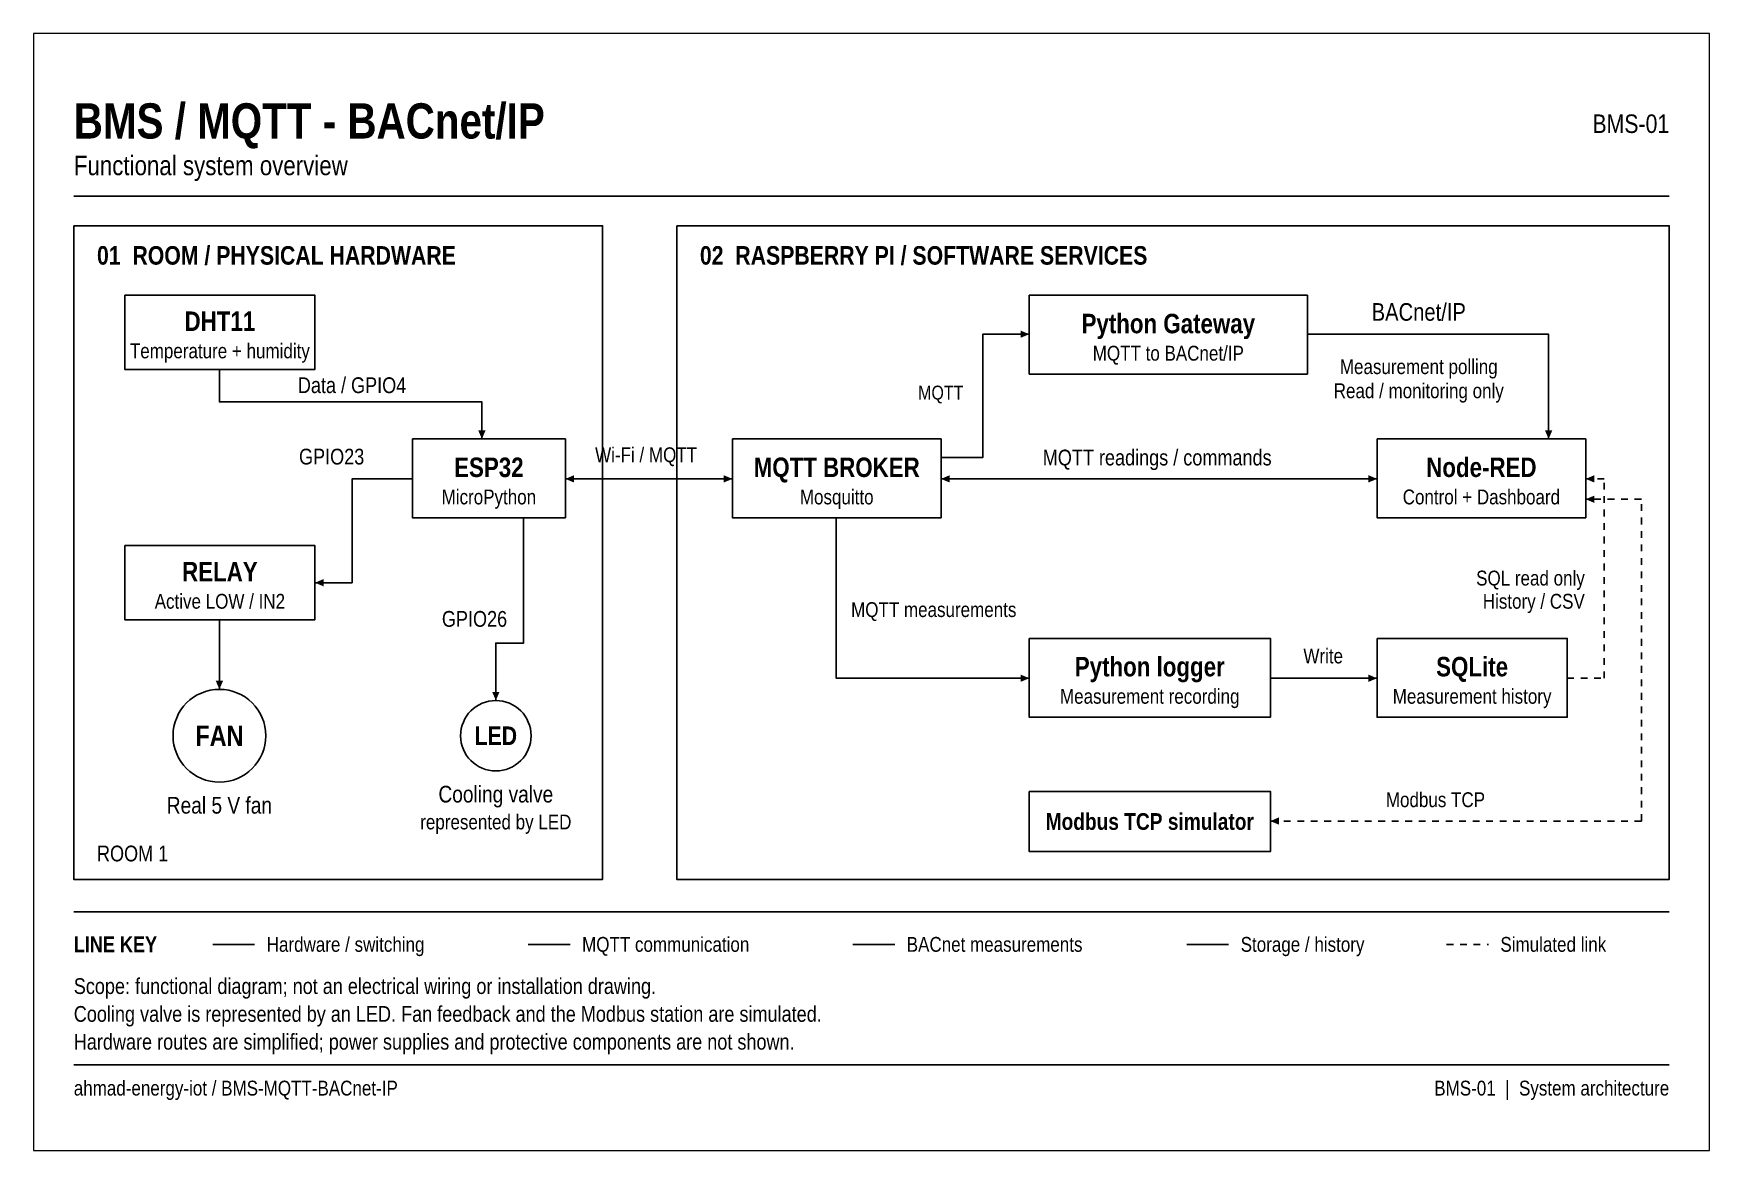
# Paper-space layout 'Layout1' of a CAD drawing. Header units: millimetres. Extents: x 5 to 395, y 8 to 268.
# The model-space entities are those that its viewports show. They can reach past a viewport. Long polylines and large blocks are cut down to what shows.
import ezdxf
from ezdxf.enums import TextEntityAlignment as Align

# ---------------------------------------------------------------- set-up
doc = ezdxf.new("R2010")
doc.units = ezdxf.units.MM
doc.linetypes.add('BMS_DASHED', pattern=[3.08, 1.54, -1.54])
for name, color, linetype, lineweight, true_color in [('BACNET', 7, 'Continuous', 25, 0x84ee65), ('DATA_LOGGING', 7, 'Continuous', 25, 0xffb44d), ('FRAME', 7, 'Continuous', 25, 0x9caebf), ('HARDWARE', 7, 'Continuous', 25, 0xe7edf3), ('MQTT', 7, 'Continuous', 25, 0x16d9e9), ('SIMULATED_LINK', 7, 'Continuous', 25, 0xb5c0cc)]:
    doc.layers.add(name, color=color, linetype=linetype, lineweight=lineweight, true_color=true_color)
doc.styles.add('BMS_BOLD', font='arialbd.ttf')
doc.styles.add('BMS_TEXT', font='arial.ttf')

msp = doc.modelspace()

# ---------------------------------------------------------------- linework, layer by layer
at = {"layer": 'BACNET'}
msp.add_lwpolyline([(239.8, 195.8), (305.8, 195.8), (305.8, 177.1), (239.8, 177.1)], close=True, dxfattribs=at)
for points in [[(218.9, 157.3), (228.8, 157.3), (228.8, 186.56), (239.8, 186.56)], [(305.8, 186.56), (363, 186.56), (363, 161.7)], [(198, 41.8), (207.9, 41.8)]]:
    msp.add_lwpolyline(points, dxfattribs=at)
for points in [[(239.8, 186.56), (237.77, 185.7), (237.77, 187.42)], [(363, 161.7), (362.14, 163.73), (363.86, 163.73)]]:
    msp.add_solid(points, dxfattribs=at)
at = {"layer": 'DATA_LOGGING', "linetype": 'BMS_DASHED'}
msp.add_lwpolyline([(367.4, 104.94), (376.2, 104.94), (376.2, 152.24), (371.8, 152.24)], dxfattribs=at)
at = {"layer": 'DATA_LOGGING'}
for points in [[(239.8, 114.4), (297, 114.4), (297, 95.7), (239.8, 95.7)], [(322.3, 114.4), (367.4, 114.4), (367.4, 95.7), (322.3, 95.7)]]:
    msp.add_lwpolyline(points, close=True, dxfattribs=at)
for points in [[(297, 104.94), (322.3, 104.94)], [(277.2, 41.8), (287.1, 41.8)]]:
    msp.add_lwpolyline(points, dxfattribs=at)
for points in [[(371.8, 152.24), (373.83, 153.1), (373.83, 151.38)], [(322.3, 104.94), (320.27, 104.08), (320.27, 105.8)]]:
    msp.add_solid(points, dxfattribs=at)
at = {"layer": 'FRAME'}
for points in [[(13.2, 219.34), (391.6, 219.34)], [(13.2, 49.5), (391.6, 49.5)], [(13.2, 13.2), (391.6, 13.2)]]:
    msp.add_lwpolyline(points, dxfattribs=at)
msp.add_lwpolyline([(156.2, 212.3), (391.6, 212.3), (391.6, 57.2), (156.2, 57.2)], close=True, dxfattribs=at)
at = {"layer": 'HARDWARE'}
for points in [[(13.2, 212.3), (138.6, 212.3), (138.6, 57.2), (13.2, 57.2)], [(25.3, 195.8), (70.4, 195.8), (70.4, 178.2), (25.3, 178.2)], [(93.5, 161.7), (129.8, 161.7), (129.8, 143), (93.5, 143)], [(25.3, 136.4), (70.4, 136.4), (70.4, 118.8), (25.3, 118.8)]]:
    msp.add_lwpolyline(points, close=True, dxfattribs=at)
for points in [[(47.74, 178.2), (47.74, 170.5), (110, 170.5), (110, 161.7)], [(93.5, 152.24), (79.2, 152.24), (79.2, 127.6), (70.4, 127.6)], [(119.9, 143), (119.9, 113.3), (113.3, 113.3), (113.3, 99.66)], [(47.74, 118.8), (47.74, 102.3)], [(46.2, 41.8), (56.1, 41.8)]]:
    msp.add_lwpolyline(points, dxfattribs=at)
for centre, radius in [((47.74, 91.3), 11), ((113.3, 91.3), 8.36)]:
    msp.add_circle(centre, radius, dxfattribs=at)
for points in [[(110, 161.7), (109.14, 163.73), (110.86, 163.73)], [(70.4, 127.6), (72.43, 128.46), (72.43, 126.74)], [(47.74, 102.3), (46.88, 104.33), (48.6, 104.33)], [(113.3, 99.66), (112.44, 101.69), (114.16, 101.69)]]:
    msp.add_solid(points, dxfattribs=at)
at = {"layer": 'MQTT'}
for points in [[(169.4, 161.7), (218.9, 161.7), (218.9, 143), (169.4, 143)], [(322.3, 161.7), (371.8, 161.7), (371.8, 143), (322.3, 143)]]:
    msp.add_lwpolyline(points, close=True, dxfattribs=at)
for points in [[(129.8, 152.24), (169.4, 152.24)], [(218.9, 152.24), (322.3, 152.24)], [(194.04, 143), (194.04, 104.94), (239.8, 104.94)], [(121, 41.8), (130.9, 41.8)]]:
    msp.add_lwpolyline(points, dxfattribs=at)
for points in [[(129.8, 152.24), (131.83, 153.1), (131.83, 151.38)], [(169.4, 152.24), (167.37, 151.38), (167.37, 153.1)], [(218.9, 152.24), (220.93, 153.1), (220.93, 151.38)], [(322.3, 152.24), (320.27, 151.38), (320.27, 153.1)], [(239.8, 104.94), (237.77, 104.08), (237.77, 105.8)]]:
    msp.add_solid(points, dxfattribs=at)
at = {"layer": 'SIMULATED_LINK', "linetype": 'BMS_DASHED'}
for points in [[(297, 71.06), (385, 71.06), (385, 147.4), (371.8, 147.4)], [(338.8, 41.8), (348.7, 41.8)]]:
    msp.add_lwpolyline(points, dxfattribs=at)
at = {"layer": 'SIMULATED_LINK'}
msp.add_lwpolyline([(239.8, 78.1), (297, 78.1), (297, 63.8), (239.8, 63.8)], close=True, dxfattribs=at)
for points in [[(371.8, 147.4), (373.83, 148.26), (373.83, 146.54)], [(297, 71.06), (299.03, 71.92), (299.03, 70.2)]]:
    msp.add_solid(points, dxfattribs=at)

# ---------------------------------------------------------------- texts
at = {"layer": 'BACNET', "width": 0.82}
for s, height, style, p in [('Python Gateway', 4.62, 'BMS_BOLD', (272.8, 189.09)), ('BACnet/IP', 4.18, 'BMS_TEXT', (332.2, 191.84)), ('Measurement polling', 3.52, 'BMS_TEXT', (332.2, 178.86)), ('Read / monitoring only', 3.52, 'BMS_TEXT', (332.2, 173.14))]:
    msp.add_text(s, height=height, dxfattribs=dict(at, style=style)).set_placement(p, align=Align.MIDDLE_CENTER)
at = {"layer": 'BACNET', "style": 'BMS_TEXT', "width": 0.82}
msp.add_text('MQTT', height=3.3, dxfattribs=at).set_placement((224.18, 172.7), align=Align.MIDDLE_RIGHT)
at = {"layer": 'DATA_LOGGING', "style": 'BMS_TEXT', "width": 0.82}
for s, p in [('SQL read only', (371.58, 128.7)), ('History / CSV', (371.58, 123.2))]:
    msp.add_text(s, height=3.52, dxfattribs=at).set_placement(p, align=Align.MIDDLE_RIGHT)
at = {"layer": 'DATA_LOGGING', "width": 0.82}
for s, height, style, p in [('Write', 3.52, 'BMS_TEXT', (309.54, 110.22)), ('Python logger', 4.62, 'BMS_BOLD', (268.4, 107.69)), ('SQLite', 4.62, 'BMS_BOLD', (344.85, 107.69))]:
    msp.add_text(s, height=height, dxfattribs=dict(at, style=style)).set_placement(p, align=Align.MIDDLE_CENTER)
at = {"layer": 'FRAME', "style": 'BMS_TEXT', "width": 0.82}
for s, height, p in [('BMS-01', 4.4, (391.6, 236.5)), ('BMS-01  |  System architecture', 3.52, (391.6, 7.7))]:
    msp.add_text(s, height=height, dxfattribs=at).set_placement(p, align=Align.MIDDLE_RIGHT)
for s, height, p in [('Functional system overview', 4.62, (13.2, 226.6)), ('ROOM 1', 3.74, (18.7, 63.36)), ('Scope: functional diagram; not an electrical wiring or installation drawing.', 3.74, (13.2, 31.9)), ('Cooling valve is represented by an LED. Fan feedback and the Modbus station are simulated.', 3.74, (13.2, 25.3)), ('Hardware routes are simplified; power supplies and protective components are not shown.', 3.74, (13.2, 18.7)), ('ahmad-energy-iot / BMS-MQTT-BACnet-IP', 3.52, (13.2, 7.7))]:
    msp.add_text(s, height=height, dxfattribs=at).set_placement(p, align=Align.MIDDLE_LEFT)
for s, height, p in [('Data / GPIO4', 3.74, (79.2, 174.46)), ('GPIO23', 3.74, (74.36, 157.52)), ('GPIO26', 3.74, (108.24, 119.02)), ('represented by LED', 3.52, (113.3, 70.84))]:
    msp.add_text(s, height=height, dxfattribs=at).set_placement(p, align=Align.MIDDLE_CENTER)
at = {"layer": 'HARDWARE', "width": 0.82}
for s, height, style, p in [('BMS / MQTT - BACnet/IP', 8.36, 'BMS_BOLD', (13.2, 237.16)), ('01  ROOM / PHYSICAL HARDWARE', 4.4, 'BMS_BOLD', (18.7, 205.26)), ('02  RASPBERRY PI / SOFTWARE SERVICES', 4.4, 'BMS_BOLD', (161.7, 205.26)), ('Hardware / switching', 3.52, 'BMS_TEXT', (58.96, 41.8)), ('MQTT communication', 3.52, 'BMS_TEXT', (133.76, 41.8)), ('Storage / history', 3.52, 'BMS_TEXT', (289.96, 41.8)), ('Simulated link', 3.52, 'BMS_TEXT', (351.56, 41.8)), ('LINE KEY', 3.74, 'BMS_BOLD', (13.2, 41.8)), ('BACnet measurements', 3.52, 'BMS_TEXT', (210.76, 41.8))]:
    msp.add_text(s, height=height, dxfattribs=dict(at, style=style)).set_placement(p, align=Align.MIDDLE_LEFT)
for s, height, style, p in [('DHT11', 4.62, 'BMS_BOLD', (47.85, 189.64)), ('Temperature + humidity', 3.52, 'BMS_TEXT', (47.85, 182.6)), ('MQTT to BACnet/IP', 3.52, 'BMS_TEXT', (272.8, 182.05)), ('ESP32', 4.62, 'BMS_BOLD', (111.65, 154.99)), ('MicroPython', 3.52, 'BMS_TEXT', (111.65, 147.95)), ('Mosquitto', 3.52, 'BMS_TEXT', (194.15, 147.95)), ('Control + Dashboard', 3.52, 'BMS_TEXT', (347.05, 147.95)), ('RELAY', 4.62, 'BMS_BOLD', (47.85, 130.24)), ('Active LOW / IN2', 3.52, 'BMS_TEXT', (47.85, 123.2)), ('Measurement recording', 3.52, 'BMS_TEXT', (268.4, 100.65)), ('Measurement history', 3.52, 'BMS_TEXT', (344.85, 100.65)), ('FAN', 4.84, 'BMS_BOLD', (47.74, 91.3)), ('LED', 4.4, 'BMS_BOLD', (113.3, 91.3)), ('Cooling valve', 3.96, 'BMS_TEXT', (113.3, 77.44)), ('Real 5 V fan', 3.96, 'BMS_TEXT', (47.74, 74.8))]:
    msp.add_text(s, height=height, dxfattribs=dict(at, style=style)).set_placement(p, align=Align.MIDDLE_CENTER)
at = {"layer": 'MQTT', "width": 0.82}
for s, height, style, p in [('Wi-Fi / MQTT', 3.52, 'BMS_TEXT', (148.94, 157.96)), ('MQTT readings / commands', 3.74, 'BMS_TEXT', (270.16, 157.3)), ('MQTT BROKER', 4.62, 'BMS_BOLD', (194.15, 154.99)), ('Node-RED', 4.62, 'BMS_BOLD', (347.05, 154.99))]:
    msp.add_text(s, height=height, dxfattribs=dict(at, style=style)).set_placement(p, align=Align.MIDDLE_CENTER)
at = {"layer": 'MQTT', "style": 'BMS_TEXT', "width": 0.82}
msp.add_text('MQTT measurements', height=3.52, dxfattribs=at).set_placement((197.56, 121.22), align=Align.MIDDLE_LEFT)
at = {"layer": 'SIMULATED_LINK', "width": 0.82}
for s, height, style, p in [('Modbus TCP', 3.52, 'BMS_TEXT', (336.16, 76.12)), ('Modbus TCP simulator', 3.96, 'BMS_BOLD', (268.4, 70.95))]:
    msp.add_text(s, height=height, dxfattribs=dict(at, style=style)).set_placement(p, align=Align.MIDDLE_CENTER)

psp = doc.layouts.get("Layout1")

# ---------------------------------------------------------------- viewports
at = {"layer": 'VIEWPORTS'}
psp.add_viewport(center=(200, 138.5), size=(390, 260), view_center_point=(202.4, 125.4), view_height=265, dxfattribs=at)

doc.saveas('drawing.dxf')
